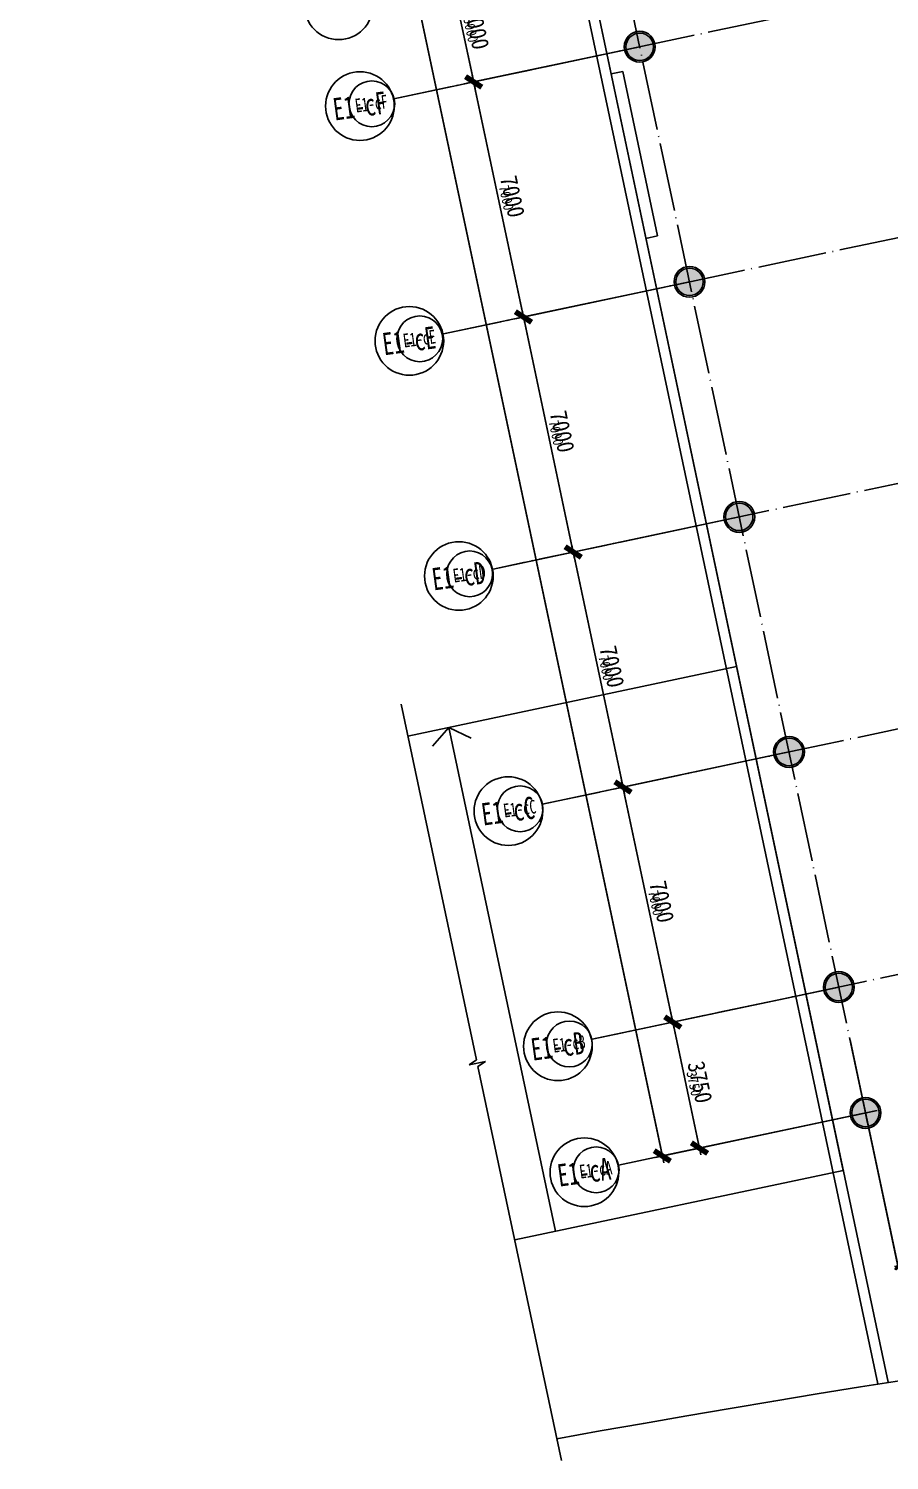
# Model space of a CAD drawing. Header units: millimetres. Extents: x 347599 to 1495443, y -100002 to 152717.
# Drawn here: x 1314488 to 1339554, y -2265 to 39446 of the extents above; entities that cross this region are included whole.
import ezdxf
from ezdxf.enums import TextEntityAlignment as Align

# ---------------------------------------------------------------- set-up
doc = ezdxf.new("R2010")
doc.units = ezdxf.units.MM
doc.header["$LTSCALE"] = 1000
doc.header["$PDMODE"] = 1
doc.linetypes.add('E-RG-1F$0$$0$DOTE', pattern=[2.42, 2, -0.2, 0.02, -0.2])
doc.layers.get('0').update_dxf_attribs({"linetype": 'CONTINUOUS'})
doc.layers.get('Defpoints').update_dxf_attribs({"linetype": 'CONTINUOUS'})
for name, color, linetype in [('00外装饰面', 21, 'CONTINUOUS'), ('A-------', 18, 'CONTINUOUS'), ('A—文字索引', 40, 'CONTINUOUS'), ('A—楼梯、电梯、栏杆', 50, 'CONTINUOUS'), ('A—轴线、尺寸', 1, 'CONTINUOUS'), ('E-RG-1F$0$A-DIMS-100', 1, 'CONTINUOUS'), ('E-RG-1F$0$A-SYMB', 4, 'CONTINUOUS'), ('轴线100', 1, 'CONTINUOUS')]:
    doc.layers.add(name, color=color, linetype=linetype)
doc.styles.add('ARIAL', font='simhei.ttf', dxfattribs={"width": 0.9})
doc.dimstyles.new('200', dxfattribs={"dimscale": 200, "dimtxt": 2.5, "dimasz": 2, "dimexe": 1, "dimexo": 1, "dimgap": 0.8, "dimtad": 1, "dimdec": 0, "dimdsep": 46, "dimtxsty": 'ARIAL', "dimblk1": 'ARCHTICK', "dimblk2": 'ARCHTICK', "dimsah": 1, "dimcen": -0.9, "dimdle": 1, "dimclrd": 256, "dimclre": 256, "dimclrt": 40, "dimaunit": 1, "dimadec": 0, "dimazin": 0, "dimtfac": 0.35, "dimtdec": 0, "dimtix": 1, "dimtmove": 2, "dimatfit": 3, "dimldrblk": 'ARCHTICK', "dimfxl": 0, "dimtvp": 0.8, "dimtolj": 1, "dimtzin": 0, "dimarcsym": 0})
doc.dimstyles.new('副本 100', dxfattribs={"dimscale": 100, "dimtxt": 2.5, "dimasz": 2, "dimexe": 1, "dimexo": 1, "dimgap": 0.8, "dimtad": 1, "dimdec": 0, "dimdsep": 46, "dimtxsty": 'ARIAL', "dimblk1": 'ARCHTICK', "dimblk2": 'ARCHTICK', "dimsah": 1, "dimcen": -0.9, "dimdle": 1, "dimclrd": 256, "dimclre": 256, "dimclrt": 40, "dimaunit": 1, "dimadec": 0, "dimazin": 0, "dimtfac": 0.35, "dimtdec": 0, "dimtix": 1, "dimtmove": 2, "dimatfit": 3, "dimldrblk": 'ARCHTICK', "dimfxl": 0, "dimtvp": 0.8, "dimtolj": 1, "dimtzin": 0, "dimarcsym": 0})

# ---------------------------------------------------------------- blocks, each defined once
blk = doc.blocks.new('_ArchTick')
at = {"color": 0, "linetype": 'ByBlock', "const_width": 0.4}
blk.add_lwpolyline([(-0.5, -0.5), (0.5, 0.5)], dxfattribs=at)
blk = doc.blocks.new('*D204')
at = {"layer": 'A—轴线、尺寸', "linetype": 'ByBlock', "lineweight": -2}
for p, q in [((1337943, 11496), (1333051, 10460)), ((1333205, 10697), (1334065, 6637)), ((1338719, 7827), (1333828, 6791))]:
    blk.add_line(p, q, dxfattribs=at)
at = {"layer": 'Defpoints', "color": 0, "linetype": 'ByBlock'}
for p in [(1338138, 11537), (1338915, 7868), (1334024, 6833)]:
    blk.add_point(p, dxfattribs=at)
at = {"layer": 'A—轴线、尺寸', "linetype": 'ByBlock', "lineweight": -2, "xscale": 400, "yscale": 400, "zscale": 400}
for p, rotation in [((1333247, 10502), 101.9526484623862), ((1334024, 6833), 281.9526484623862)]:
    blk.add_blockref('_ArchTick', p, dxfattribs=dict(at, rotation=rotation))
at = {"layer": 'A—轴线、尺寸', "color": 40, "linetype": 'ByBlock', "insert": (1334039, 8753), "char_height": 500, "attachment_point": 5, "rotation": 281.9526, "style": 'ARIAL'}
blk.add_mtext('\\A1;3750', dxfattribs=at)
blk = doc.blocks.new('*D205')
at = {"layer": 'A—轴线、尺寸', "linetype": 'ByBlock', "lineweight": -2}
for p, q in [((1341879, 7831), (1343127, 1937)), ((1338993, 7220), (1340241, 1326)), ((1340004, 1480), (1343282, 2174))]:
    blk.add_line(p, q, dxfattribs=at)
at = {"layer": 'Defpoints', "color": 0, "linetype": 'ByBlock'}
for p in [(1341838, 8027), (1338952, 7416), (1343086, 2132)]:
    blk.add_point(p, dxfattribs=at)
at = {"layer": 'A—轴线、尺寸', "linetype": 'ByBlock', "lineweight": -2, "xscale": 400, "yscale": 400, "zscale": 400}
for p, rotation in [((1343086, 2132), 11.95264843799135), ((1340200, 1521), 191.9526484379913)]:
    blk.add_blockref('_ArchTick', p, dxfattribs=dict(at, rotation=rotation))
at = {"layer": 'A—轴线、尺寸', "color": 40, "linetype": 'ByBlock', "insert": (1341557, 2231), "char_height": 500, "attachment_point": 5, "rotation": 11.9526, "style": 'ARIAL'}
blk.add_mtext('\\A1;2950', dxfattribs=at)
blk = doc.blocks.new('*D208')
at = {"layer": 'A—轴线、尺寸', "linetype": 'ByBlock', "lineweight": -2}
for p, q in [((1320932, 93756), (1314573, 92410)), ((1314727, 92647), (1332983, 6408)), ((1339105, 7909), (1332746, 6562))]:
    blk.add_line(p, q, dxfattribs=at)
at = {"layer": 'Defpoints', "color": 0, "linetype": 'ByBlock'}
for p in [(1321128, 93798), (1339301, 7950), (1332942, 6604)]:
    blk.add_point(p, dxfattribs=at)
at = {"layer": 'A—轴线、尺寸', "linetype": 'ByBlock', "lineweight": -2, "xscale": 400, "yscale": 400, "zscale": 400}
for p, rotation in [((1314769, 92451), 101.9526484623862), ((1332942, 6604), 281.9526484623862)]:
    blk.add_blockref('_ArchTick', p, dxfattribs=dict(at, rotation=rotation))
at = {"layer": 'A—轴线、尺寸', "color": 40, "linetype": 'ByBlock', "insert": (1324259, 49613), "char_height": 500, "attachment_point": 5, "rotation": 281.9526, "style": 'ARIAL'}
blk.add_mtext('\\A1;87750', dxfattribs=at)
blk = doc.blocks.new('*D209')
at = {"layer": 'A—轴线、尺寸', "linetype": 'ByBlock', "lineweight": -2}
for p, q in [((1336493, 18344), (1331602, 17308)), ((1331756, 17545), (1333288, 10306)), ((1337943, 11496), (1333051, 10460))]:
    blk.add_line(p, q, dxfattribs=at)
at = {"layer": 'Defpoints', "color": 0, "linetype": 'ByBlock'}
for p in [(1336689, 18385), (1338138, 11537), (1333247, 10502)]:
    blk.add_point(p, dxfattribs=at)
at = {"layer": 'A—轴线、尺寸', "linetype": 'ByBlock', "lineweight": -2, "xscale": 400, "yscale": 400, "zscale": 400}
for p, rotation in [((1331797, 17350), 101.9526484623862), ((1333247, 10502), 281.9526484623862)]:
    blk.add_blockref('_ArchTick', p, dxfattribs=dict(at, rotation=rotation))
at = {"layer": 'A—轴线、尺寸', "color": 40, "linetype": 'ByBlock', "insert": (1332926, 14011), "char_height": 500, "attachment_point": 5, "rotation": 281.9526, "style": 'ARIAL'}
blk.add_mtext('\\A1;7000', dxfattribs=at)
blk = doc.blocks.new('*D210')
at = {"layer": 'A—轴线、尺寸', "linetype": 'ByBlock', "lineweight": -2}
for p, q in [((1335043, 25192), (1330152, 24157)), ((1330306, 24394), (1331839, 17154)), ((1336493, 18344), (1331602, 17308))]:
    blk.add_line(p, q, dxfattribs=at)
at = {"layer": 'Defpoints', "color": 0, "linetype": 'ByBlock'}
for p in [(1335239, 25234), (1336689, 18385), (1331797, 17350)]:
    blk.add_point(p, dxfattribs=at)
at = {"layer": 'A—轴线、尺寸', "linetype": 'ByBlock', "lineweight": -2, "xscale": 400, "yscale": 400, "zscale": 400}
for p, rotation in [((1330347, 24198), 101.9526484623862), ((1331797, 17350), 281.9526484623862)]:
    blk.add_blockref('_ArchTick', p, dxfattribs=dict(at, rotation=rotation))
at = {"layer": 'A—轴线、尺寸', "color": 40, "linetype": 'ByBlock', "insert": (1331476, 20859), "char_height": 500, "attachment_point": 5, "rotation": 281.9526, "style": 'ARIAL'}
blk.add_mtext('\\A1;7000', dxfattribs=at)
blk = doc.blocks.new('*D211')
at = {"layer": 'A—轴线、尺寸', "linetype": 'ByBlock', "lineweight": -2}
for p, q in [((1333594, 32040), (1328702, 31005)), ((1328856, 31242), (1330389, 24002)), ((1335043, 25192), (1330152, 24157))]:
    blk.add_line(p, q, dxfattribs=at)
at = {"layer": 'Defpoints', "color": 0, "linetype": 'ByBlock'}
for p in [(1333789, 32082), (1335239, 25234), (1330347, 24198)]:
    blk.add_point(p, dxfattribs=at)
at = {"layer": 'A—轴线、尺寸', "linetype": 'ByBlock', "lineweight": -2, "xscale": 400, "yscale": 400, "zscale": 400}
for p, rotation in [((1328898, 31046), 101.9526484623862), ((1330347, 24198), 281.9526484623862)]:
    blk.add_blockref('_ArchTick', p, dxfattribs=dict(at, rotation=rotation))
at = {"layer": 'A—轴线、尺寸', "color": 40, "linetype": 'ByBlock', "insert": (1330026, 27708), "char_height": 500, "attachment_point": 5, "rotation": 281.9526, "style": 'ARIAL'}
blk.add_mtext('\\A1;7000', dxfattribs=at)
blk = doc.blocks.new('*D212')
at = {"layer": 'A—轴线、尺寸', "linetype": 'ByBlock', "lineweight": -2}
for p, q in [((1332144, 38889), (1327252, 37853)), ((1327407, 38090), (1328939, 30851)), ((1333594, 32040), (1328702, 31005))]:
    blk.add_line(p, q, dxfattribs=at)
at = {"layer": 'Defpoints', "color": 0, "linetype": 'ByBlock'}
for p in [(1332340, 38930), (1333789, 32082), (1328898, 31046)]:
    blk.add_point(p, dxfattribs=at)
at = {"layer": 'A—轴线、尺寸', "linetype": 'ByBlock', "lineweight": -2, "xscale": 400, "yscale": 400, "zscale": 400}
for p, rotation in [((1327448, 37894), 101.9526484623862), ((1328898, 31046), 281.9526484623862)]:
    blk.add_blockref('_ArchTick', p, dxfattribs=dict(at, rotation=rotation))
at = {"layer": 'A—轴线、尺寸', "color": 40, "linetype": 'ByBlock', "insert": (1328577, 34556), "char_height": 500, "attachment_point": 5, "rotation": 281.9526, "style": 'ARIAL'}
blk.add_mtext('\\A1;7000', dxfattribs=at)
blk = doc.blocks.new('*D213')
at = {"layer": 'A—轴线、尺寸', "linetype": 'ByBlock', "lineweight": -2}
for p, q in [((1331523, 41824), (1326631, 40788)), ((1326785, 41025), (1327489, 37699)), ((1332144, 38889), (1327252, 37853))]:
    blk.add_line(p, q, dxfattribs=at)
at = {"layer": 'Defpoints', "color": 0, "linetype": 'ByBlock'}
for p in [(1331718, 41865), (1332340, 38930), (1327448, 37894)]:
    blk.add_point(p, dxfattribs=at)
at = {"layer": 'A—轴线、尺寸', "linetype": 'ByBlock', "lineweight": -2, "xscale": 400, "yscale": 400, "zscale": 400}
for p, rotation in [((1326827, 40829), 101.9526484623862), ((1327448, 37894), 281.9526484623862)]:
    blk.add_blockref('_ArchTick', p, dxfattribs=dict(at, rotation=rotation))
at = {"layer": 'A—轴线、尺寸', "color": 40, "linetype": 'ByBlock', "insert": (1327541, 39447), "char_height": 500, "attachment_point": 5, "rotation": 281.9526, "style": 'ARIAL'}
blk.add_mtext('\\A1;3000', dxfattribs=at)
blk = doc.blocks.new('*D282')
at = {"layer": 'A—轴线、尺寸', "linetype": 'ByBlock', "lineweight": -2}
for p, q in [((1366498, 12491), (1367841, 6146)), ((1338890, 7710), (1340448, 347)), ((1340211, 502), (1367996, 6383))]:
    blk.add_line(p, q, dxfattribs=at)
at = {"layer": 'Defpoints', "color": 0, "linetype": 'ByBlock'}
for p in [(1366457, 12687), (1338848, 7905), (1367800, 6342)]:
    blk.add_point(p, dxfattribs=at)
at = {"layer": 'A—轴线、尺寸', "linetype": 'ByBlock', "lineweight": -2, "xscale": 400, "yscale": 400, "zscale": 400}
for p, rotation in [((1367800, 6342), 11.95264843799135), ((1340407, 543), 191.9526484379913)]:
    blk.add_blockref('_ArchTick', p, dxfattribs=dict(at, rotation=rotation))
at = {"layer": 'A—轴线、尺寸', "color": 40, "linetype": 'ByBlock', "insert": (1354018, 3846), "char_height": 500, "attachment_point": 5, "rotation": 11.9526, "style": 'ARIAL'}
blk.add_mtext('\\A1;28000', dxfattribs=at)
blk = doc.blocks.new('E-RG-1F$0$十字坐标点')
at = {"layer": 'E-RG-1F$0$A-SYMB'}
for points in [[(-284, -98), (284, 98)], [(-98, 284), (98, -284)]]:
    blk.add_lwpolyline(points, dxfattribs=at)
blk = doc.blocks.new('*D452')
at = {"layer": 'Defpoints', "color": 0, "linetype": 'Continuous'}
for p in [(1338138, 11537), (1338915, 7868), (1334024, 6833)]:
    blk.add_point(p, dxfattribs=at)
at = {"layer": '轴线100', "linetype": 'Continuous', "lineweight": -2}
for p, q in [((1338041, 11516), (1333149, 10481)), ((1333226, 10599), (1334044, 6735)), ((1338817, 7848), (1333926, 6812))]:
    blk.add_line(p, q, dxfattribs=at)
at = {"layer": '轴线100', "linetype": 'Continuous', "lineweight": -2, "xscale": 200, "yscale": 200, "zscale": 200}
for p, rotation in [((1333247, 10502), 101.9526484623766), ((1334024, 6833), 281.9526484623766)]:
    blk.add_blockref('_ArchTick', p, dxfattribs=dict(at, rotation=rotation))
at = {"layer": '轴线100', "color": 40, "linetype": 'Continuous', "insert": (1333862, 8715), "char_height": 300, "attachment_point": 5, "rotation": 281.9526, "style": 'ARIAL'}
blk.add_mtext('\\A1;3750', dxfattribs=at)
blk = doc.blocks.new('*D453')
at = {"layer": 'Defpoints', "color": 0, "linetype": 'Continuous'}
for p in [(1341439, 9910), (1338553, 9299), (1342687, 4015)]:
    blk.add_point(p, dxfattribs=at)
at = {"layer": '轴线100', "linetype": 'Continuous', "lineweight": -2}
for p, q in [((1341460, 9812), (1342708, 3917)), ((1338574, 9201), (1339822, 3306)), ((1339703, 3384), (1342785, 4036))]:
    blk.add_line(p, q, dxfattribs=at)
at = {"layer": '轴线100', "linetype": 'Continuous', "lineweight": -2, "xscale": 200, "yscale": 200, "zscale": 200}
for p, rotation in [((1342687, 4015), 11.95264843837669), ((1339801, 3404), 191.9526484383767)]:
    blk.add_blockref('_ArchTick', p, dxfattribs=dict(at, rotation=rotation))
at = {"layer": '轴线100', "color": 40, "linetype": 'Continuous', "insert": (1341196, 3936), "char_height": 300, "attachment_point": 5, "rotation": 11.9526, "style": 'ARIAL'}
blk.add_mtext('\\A1;2950', dxfattribs=at)
blk = doc.blocks.new('*D456')
at = {"layer": 'Defpoints', "color": 0, "linetype": 'Continuous'}
for p in [(1321128, 93798), (1339301, 7950), (1332942, 6604)]:
    blk.add_point(p, dxfattribs=at)
at = {"layer": '轴线100', "linetype": 'Continuous', "lineweight": -2}
for p, q in [((1321030, 93777), (1314671, 92431)), ((1314748, 92549), (1332963, 6506)), ((1339203, 7929), (1332844, 6583))]:
    blk.add_line(p, q, dxfattribs=at)
at = {"layer": '轴线100', "linetype": 'Continuous', "lineweight": -2, "xscale": 200, "yscale": 200, "zscale": 200}
for p, rotation in [((1314769, 92451), 101.9526484623766), ((1332942, 6604), 281.9526484623766)]:
    blk.add_blockref('_ArchTick', p, dxfattribs=dict(at, rotation=rotation))
at = {"layer": '轴线100', "color": 40, "linetype": 'Continuous', "insert": (1324082, 49576), "char_height": 300, "attachment_point": 5, "rotation": 281.9526, "style": 'ARIAL'}
blk.add_mtext('\\A1;87750', dxfattribs=at)
blk = doc.blocks.new('*D457')
at = {"layer": 'Defpoints', "color": 0, "linetype": 'Continuous'}
for p in [(1336689, 18385), (1338138, 11537), (1333247, 10502)]:
    blk.add_point(p, dxfattribs=at)
at = {"layer": '轴线100', "linetype": 'Continuous', "lineweight": -2}
for p, q in [((1336591, 18365), (1331699, 17329)), ((1331776, 17448), (1333268, 10404)), ((1338041, 11516), (1333149, 10481))]:
    blk.add_line(p, q, dxfattribs=at)
at = {"layer": '轴线100', "linetype": 'Continuous', "lineweight": -2, "xscale": 200, "yscale": 200, "zscale": 200}
for p, rotation in [((1331797, 17350), 101.9526484623766), ((1333247, 10502), 281.9526484623766)]:
    blk.add_blockref('_ArchTick', p, dxfattribs=dict(at, rotation=rotation))
at = {"layer": '轴线100', "color": 40, "linetype": 'Continuous', "insert": (1332749, 13974), "char_height": 300, "attachment_point": 5, "rotation": 281.9526, "style": 'ARIAL'}
blk.add_mtext('\\A1;7000', dxfattribs=at)
blk = doc.blocks.new('*D458')
at = {"layer": 'Defpoints', "color": 0, "linetype": 'Continuous'}
for p in [(1335239, 25234), (1336689, 18385), (1331797, 17350)]:
    blk.add_point(p, dxfattribs=at)
at = {"layer": '轴线100', "linetype": 'Continuous', "lineweight": -2}
for p, q in [((1335141, 25213), (1330250, 24177)), ((1330327, 24296), (1331818, 17252)), ((1336591, 18365), (1331699, 17329))]:
    blk.add_line(p, q, dxfattribs=at)
at = {"layer": '轴线100', "linetype": 'Continuous', "lineweight": -2, "xscale": 200, "yscale": 200, "zscale": 200}
for p, rotation in [((1330347, 24198), 101.9526484623766), ((1331797, 17350), 281.9526484623766)]:
    blk.add_blockref('_ArchTick', p, dxfattribs=dict(at, rotation=rotation))
at = {"layer": '轴线100', "color": 40, "linetype": 'Continuous', "insert": (1331299, 20822), "char_height": 300, "attachment_point": 5, "rotation": 281.9526, "style": 'ARIAL'}
blk.add_mtext('\\A1;7000', dxfattribs=at)
blk = doc.blocks.new('*D459')
at = {"layer": 'Defpoints', "color": 0, "linetype": 'Continuous'}
for p in [(1333789, 32082), (1335239, 25234), (1330347, 24198)]:
    blk.add_point(p, dxfattribs=at)
at = {"layer": '轴线100', "linetype": 'Continuous', "lineweight": -2}
for p, q in [((1333691, 32061), (1328800, 31026)), ((1328877, 31144), (1330368, 24100)), ((1335141, 25213), (1330250, 24177))]:
    blk.add_line(p, q, dxfattribs=at)
at = {"layer": '轴线100', "linetype": 'Continuous', "lineweight": -2, "xscale": 200, "yscale": 200, "zscale": 200}
for p, rotation in [((1328898, 31046), 101.9526484623766), ((1330347, 24198), 281.9526484623766)]:
    blk.add_blockref('_ArchTick', p, dxfattribs=dict(at, rotation=rotation))
at = {"layer": '轴线100', "color": 40, "linetype": 'Continuous', "insert": (1329849, 27670), "char_height": 300, "attachment_point": 5, "rotation": 281.9526, "style": 'ARIAL'}
blk.add_mtext('\\A1;7000', dxfattribs=at)
blk = doc.blocks.new('*D460')
at = {"layer": 'Defpoints', "color": 0, "linetype": 'Continuous'}
for p in [(1332340, 38930), (1333789, 32082), (1328898, 31046)]:
    blk.add_point(p, dxfattribs=at)
at = {"layer": '轴线100', "linetype": 'Continuous', "lineweight": -2}
for p, q in [((1332242, 38909), (1327350, 37874)), ((1327427, 37992), (1328918, 30948)), ((1333691, 32061), (1328800, 31026))]:
    blk.add_line(p, q, dxfattribs=at)
at = {"layer": '轴线100', "linetype": 'Continuous', "lineweight": -2, "xscale": 200, "yscale": 200, "zscale": 200}
for p, rotation in [((1327448, 37894), 101.9526484623766), ((1328898, 31046), 281.9526484623766)]:
    blk.add_blockref('_ArchTick', p, dxfattribs=dict(at, rotation=rotation))
at = {"layer": '轴线100', "color": 40, "linetype": 'Continuous', "insert": (1328400, 34518), "char_height": 300, "attachment_point": 5, "rotation": 281.9526, "style": 'ARIAL'}
blk.add_mtext('\\A1;7000', dxfattribs=at)
blk = doc.blocks.new('*D461')
at = {"layer": 'Defpoints', "color": 0, "linetype": 'Continuous'}
for p in [(1331718, 41865), (1332340, 38930), (1327448, 37894)]:
    blk.add_point(p, dxfattribs=at)
at = {"layer": '轴线100', "linetype": 'Continuous', "lineweight": -2}
for p, q in [((1331620, 41844), (1326729, 40809)), ((1326806, 40927), (1327469, 37797)), ((1332242, 38909), (1327350, 37874))]:
    blk.add_line(p, q, dxfattribs=at)
at = {"layer": '轴线100', "linetype": 'Continuous', "lineweight": -2, "xscale": 200, "yscale": 200, "zscale": 200}
for p, rotation in [((1326827, 40829), 101.9526484623766), ((1327448, 37894), 281.9526484623766)]:
    blk.add_blockref('_ArchTick', p, dxfattribs=dict(at, rotation=rotation))
at = {"layer": '轴线100', "color": 40, "linetype": 'Continuous', "insert": (1327364, 39410), "char_height": 300, "attachment_point": 5, "rotation": 281.9526, "style": 'ARIAL'}
blk.add_mtext('\\A1;3000', dxfattribs=at)
blk = doc.blocks.new('*D528')
at = {"layer": 'Defpoints', "color": 0, "linetype": 'Continuous'}
for p in [(1366058, 14570), (1338450, 9788), (1367401, 8225)]:
    blk.add_point(p, dxfattribs=at)
at = {"layer": '轴线100', "linetype": 'Continuous', "lineweight": -2}
for p, q in [((1366079, 14472), (1367422, 8127)), ((1338471, 9690), (1340029, 2328)), ((1339911, 2405), (1367499, 8245))]:
    blk.add_line(p, q, dxfattribs=at)
at = {"layer": '轴线100', "linetype": 'Continuous', "lineweight": -2, "xscale": 200, "yscale": 200, "zscale": 200}
for p, rotation in [((1367401, 8225), 11.95264843837669), ((1340008, 2426), 191.9526484383767)]:
    blk.add_blockref('_ArchTick', p, dxfattribs=dict(at, rotation=rotation))
at = {"layer": '轴线100', "color": 40, "linetype": 'Continuous', "insert": (1353657, 5552), "char_height": 300, "attachment_point": 5, "rotation": 11.9526, "style": 'ARIAL'}
blk.add_mtext('\\A1;28000', dxfattribs=at)

msp = doc.modelspace()

# ---------------------------------------------------------------- hatches: boundary and pattern name
at = {"layer": 'A-------'}
h = msp.add_hatch(color=256, dxfattribs=at)
edge = h.paths.add_edge_path()
edge.add_arc((1332283.3, 38917.9), 400, 0, 360)
h = msp.add_hatch(color=256, dxfattribs=at)
edge = h.paths.add_edge_path()
edge.add_arc((1333733, 32069.7), 400, 0, 360)
h = msp.add_hatch(color=256, dxfattribs=at)
edge = h.paths.add_edge_path()
edge.add_arc((1335182.7, 25221.4), 400, 0, 360)
h = msp.add_hatch(color=256, dxfattribs=at)
edge = h.paths.add_edge_path()
edge.add_arc((1336632.4, 18373.2), 400, 0, 360)
h = msp.add_hatch(color=256, dxfattribs=at)
edge = h.paths.add_edge_path()
edge.add_arc((1338082.2, 11525), 400, 0, 360)
h = msp.add_hatch(color=256, dxfattribs=at)
edge = h.paths.add_edge_path()
edge.add_arc((1338858.8, 7856.3), 400, 0, 360)

# ---------------------------------------------------------------- linework, layer by layer
for centre in [(1332283.3, 38917.9, 0), (1333733, 32069.7, 0), (1335182.7, 25221.4, 0), (1336632.4, 18373.2, 0), (1338082.2, 11525, 0), (1338858.8, 7856.3, 0)]:
    msp.add_circle(centre, 400)
at = {"layer": '00外装饰面', "linetype": 'ByBlock', "ltscale": 5}
for centre in [(1332283.3, 38917.9), (1333733, 32069.7), (1335182.7, 25221.4), (1336632.4, 18373.2), (1338082.2, 11525), (1338859.3, 7855.9)]:
    msp.add_circle(centre, 450, dxfattribs=at)
at = {"layer": 'A—楼梯、电梯、栏杆'}
for p, q in [((1319307.9, 94029.8), (1339221.2, -34.8)), ((1319601.3, 94091.9), (1338211.4, 6183.6)), ((1319601.3, 94091.9), (1339517.8, 12.6)), ((1331791.6, 38198.7), (1331449.2, 38126.2)), ((1331791.6, 38198.7), (1332806.4, 33404.9)), ((1332806.4, 33404.9), (1332464, 33332.4)), ((1325535.4, 18832), (1335104.7, 20858.4)), ((1325337.4, 19767.1), (1327531, 9408.2)), ((1327531, 9408.2), (1327315.9, 9257.2)), ((1327315.9, 9257.2), (1327789.2, 9357.4)), ((1327789.2, 9357.4), (1327573.8, 9206.1)), ((1327573.8, 9206.1), (1330002.8, -2264.7)), ((1328642.9, 4157.4), (1338211.4, 6183.6))]:
    msp.add_line(p, q, dxfattribs=at)
msp.add_lwpolyline([(1332299, 35801.8, 0, 0, 0), (1332136.9, 35767.5, 80, 0, 0), (1331956.6, 35729.3, 0, 0, 0)], format="xyseb", dxfattribs=at)
for points in [[(1326723.1, 19083.5), (1326252, 18537.6)], [(1329830.6, 4408.9), (1326723.1, 19083.5)], [(1326723.1, 19083.5), (1327375.1, 18775.4)]]:
    msp.add_lwpolyline(points, dxfattribs=at)
msp.add_arc((1414285.7, -470051.1), 475962.8, 90.344669, 100.215985, dxfattribs=at)
at = {"layer": 'A—轴线、尺寸', "linetype": 'E-RG-1F$0$$0$DOTE'}
for p, q in [((1338807, 8100.8), (1319763.9, 98057.3)), ((1371746.2, 47271.9), (1325127.6, 37403.1)), ((1354277.7, 36418.8), (1326569.3, 30553.2)), ((1366825.7, 31920), (1328011.1, 23703.2)), ((1357161.6, 22719.1), (1329440.7, 16850.7)), ((1348354.5, 13699.5), (1330894.6, 10003.4))]:
    msp.add_line(p, q, dxfattribs=at)
at = {"layer": 'A—轴线、尺寸', "linetype": 'ByBlock'}
for p, q in [((1332283.3, 38917.9), (1325127.6, 37403.1)), ((1335182.7, 25221.4), (1328011.1, 23703.2)), ((1336632.4, 18373.2), (1329452.8, 16853.3)), ((1338082.2, 11525), (1330894.6, 10003.4)), ((1338807, 8100.8), (1340676.2, -728.8))]:
    msp.add_line(p, q, dxfattribs=at)
for centre in [(1323517.2, 40125.8), (1324135.1, 37190.1), (1325574.8, 30349.6), (1327016.6, 23499.7), (1328458.4, 16649.8), (1329900.1, 9799.8), (1330672.5, 6130.2)]:
    msp.add_circle(centre, 1000, dxfattribs=at)
at = {"layer": 'E-RG-1F$0$A-DIMS-100', "ltscale": 3}
msp.add_line((1333733, 32069.7), (1326569.3, 30553.2), dxfattribs=at)
at = {"layer": '轴线100', "linetype": 'E-RG-1F$0$$0$DOTE'}
for p, q in [((1338807, 8100.8), (1319763.9, 98057.3)), ((1371746.2, 47271.9), (1325127.6, 37403.1)), ((1354277.7, 36418.8), (1326569.3, 30553.2)), ((1366825.7, 31920), (1328011.1, 23703.2)), ((1357161.6, 22719.1), (1329440.7, 16850.7)), ((1348354.5, 13699.5), (1330894.6, 10003.4)), ((1335805.1, 7210), (1331666.8, 6334.8))]:
    msp.add_line(p, q, dxfattribs=at)
at = {"layer": '轴线100', "linetype": 'ByBlock'}
for p, q in [((1332283.3, 38917.9), (1325127.6, 37403.1)), ((1335182.7, 25221.4), (1328011.1, 23703.2)), ((1336632.4, 18373.2), (1329452.8, 16853.3)), ((1338082.2, 11525), (1330894.6, 10003.4)), ((1338408.4, 9983.7), (1340277.6, 1154.1))]:
    msp.add_line(p, q, dxfattribs=at)
for centre in [(1324480.9, 37255.8), (1325879.1, 30409.8), (1327331.5, 23562.1), (1328800.1, 16717.9), (1330236.2, 9866.8), (1331014.3, 6198.1)]:
    msp.add_circle(centre, 666.7, dxfattribs=at)

# ---------------------------------------------------------------- block references
at = {"layer": 'Defpoints', "color": 1, "rotation": 352.929339651876}
msp.add_blockref('E-RG-1F$0$十字坐标点', (1338859.3, 7855.9), dxfattribs=at)

# ---------------------------------------------------------------- texts
at = {"layer": 'A—文字索引', "style": 'ARIAL', "width": 0.7}
for s, p in [('E1-cF', (1324126.4, 37195.2)), ('E1-cE', (1325566.1, 30354.7)), ('E1-cD', (1327007.9, 23504.8)), ('E1-cC', (1328449.6, 16654.9)), ('E1-cB', (1329891.4, 9805)), ('E1-cA', (1330663.8, 6135.4))]:
    msp.add_text(s, height=650, rotation=7.78334, dxfattribs=at).set_placement(p, align=Align.MIDDLE_CENTER)
at = {"layer": '轴线100', "color": 40, "style": 'ARIAL', "width": 0.7}
for s, p in [('E1-cF', (1324469.3, 37262.6)), ('E1-cE', (1325867.5, 30416.6)), ('E1-cD', (1327319.9, 23569)), ('E1-cC', (1328788.5, 16724.7)), ('E1-cB', (1330224.6, 9873.6)), ('E1-cA', (1331002.7, 6204.9))]:
    msp.add_text(s, height=400, rotation=7.78334, dxfattribs=at).set_placement(p, align=Align.MIDDLE_CENTER)

# ---------------------------------------------------------------- dimensions: what is measured, and where the dimension line sits
at = {"layer": 'A—轴线、尺寸', "linetype": 'ByBlock'}
for base, p1, p2, angle, picture, middle in [((1332942, 6603.9), (1321127.8, 93797.6), (1339300.8, 7950), 281.95265, '*D208', (1324259.2, 49613.1)), ((1327448, 37894.5), (1331718.3, 41864.9), (1332339.6, 38930), 281.95265, '*D213', (1327541.2, 39447.4)), ((1328897.7, 31046.2), (1332339.6, 38930), (1333789.3, 32081.7), 281.95265, '*D212', (1328576.7, 34555.8)), ((1330347.4, 24198), (1333789.3, 32081.7), (1335239, 25233.5), 281.95265, '*D211', (1330026.4, 27707.6)), ((1331797.2, 17349.8), (1335239, 25233.5), (1336688.7, 18385.3), 281.95265, '*D210', (1331476.2, 20859.4)), ((1333246.9, 10501.5), (1336688.7, 18385.3), (1338138.5, 11537), 281.95265, '*D209', (1332925.9, 14011.1)), ((1367799.9, 6341.9), (1338848.4, 7905.2), (1366456.7, 12686.8), 11.95265, '*D282', (1354017.9, 3846.3)), ((1334023.5, 6832.8), (1338138.5, 11537), (1338914.8, 7868.3), 281.95265, '*D204', (1334039.1, 8752.7)), ((1343085.9, 2132.3), (1338952, 7416), (1341838, 8027), 11.95265, '*D205', (1341557.4, 2230.7))]:
    dim = msp.add_linear_dim(base=base, p1=p1, p2=p2, angle=angle, dimstyle='200', dxfattribs=at)
    dim.commit()
    dim.dimension.update_dxf_attribs({"geometry": picture, "text_midpoint": middle})
at = {"layer": '轴线100', "linetype": 'Continuous'}
for base, p1, p2, angle, picture, middle in [((1332942, 6603.9), (1321127.8, 93797.6), (1339300.8, 7950), 281.95265, '*D456', (1324082, 49575.6)), ((1327448, 37894.5), (1331718.3, 41864.9), (1332339.6, 38930), 281.95265, '*D461', (1327364, 39409.9)), ((1328897.7, 31046.2), (1332339.6, 38930), (1333789.3, 32081.7), 281.95265, '*D460', (1328399.5, 34518.3)), ((1330347.4, 24198), (1333789.3, 32081.7), (1335239, 25233.5), 281.95265, '*D459', (1329849.2, 27670.1)), ((1331797.2, 17349.8), (1335239, 25233.5), (1336688.7, 18385.3), 281.95265, '*D458', (1331299, 20821.9)), ((1333246.9, 10501.5), (1336688.7, 18385.3), (1338138.5, 11537), 281.95265, '*D457', (1332748.7, 13973.6)), ((1367401.3, 8224.8), (1338449.9, 9788), (1366058.1, 14569.6), 11.95265, '*D528', (1353656.9, 5552)), ((1334023.5, 6832.8), (1338138.5, 11537), (1338914.8, 7868.3), 281.95265, '*D452', (1333861.9, 8715.2)), ((1342687.3, 4015.2), (1338553.4, 9298.9), (1341439.4, 9909.8), 11.95265, '*D453', (1341196.3, 3936.4))]:
    dim = msp.add_linear_dim(base=base, p1=p1, p2=p2, angle=angle, dimstyle='副本 100', override={"dimtxt": 3}, dxfattribs=at)
    dim.commit()
    dim.dimension.update_dxf_attribs({"geometry": picture, "text_midpoint": middle})

doc.saveas('drawing.dxf')
